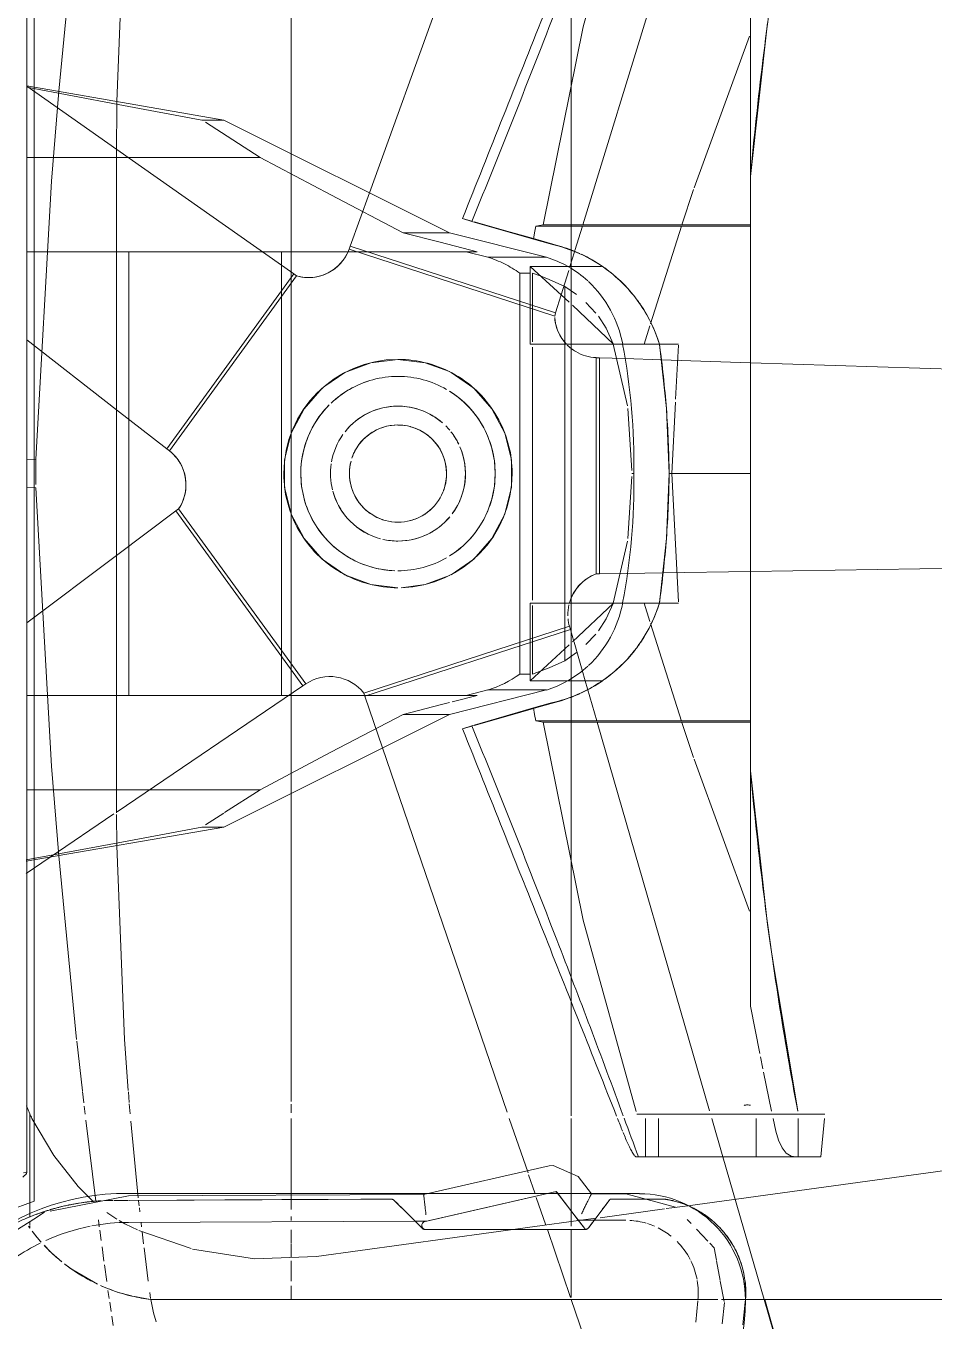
# Model space of a CAD drawing. Header units: inches. Extents: x 6664 to 8129, y 209 to 1287.
# Drawn here: x 7302.14 to 7312.65, y 577.68 to 592.67 of the extents above; entities that cross this region are included whole.
import ezdxf

# ---------------------------------------------------------------- set-up
doc = ezdxf.new("R2010")
doc.units = ezdxf.units.IN
doc.header["$MEASUREMENT"] = 0
doc.layers.add('I-FURN', color=30, linetype='Continuous', lineweight=9)

# ---------------------------------------------------------------- blocks, each defined once
blk = doc.blocks.new('Allsteel Seating Acuity Work-Conference Chair1 - Fully Adj_ Arms_ Mesh Back-V140-11th FLOOR POWER _ SIGNAL')
at = {"layer": 'I-FURN', "lineweight": 13}
for p, q in [((-8.872, 5.431), (-8.421, 4.213)), ((-8.769, 4.236), (-8.843, 4.178)), ((-8.735, 4.262), (-8.713, 4.277)), ((-8.713, 4.262), (-8.735, 4.262)), ((-8.657, 4.262), (-8.704, 4.262)), ((-7.411, 4.262), (-8.607, 4.262)), ((-8.421, 4.213), (8.421, 4.213)), ((-8.092, 4.295), (8.092, 4.295)), ((-7.411, 4.262), (-7.318, 4.299)), ((-4.628, 4.304), (-4.44, 4.028)), ((-4.44, 4.028), (-4.628, 4.304)), ((-4.488, 4.304), (-4.093, 2.015)), ((-4.473, 4.304), (-4.274, 3.239)), ((-3.659, 3.258), (-3.659, 4.296)), ((-2.568, 4.296), (-2.568, 3.258)), ((-2.568, 3.258), (-2.568, 4.296)), ((-1.727, 4.296), (-0.949, 3.258)), ((-0.949, 3.258), (-1.727, 4.296)), ((1.547, 4.296), (0.74, 3.258)), ((0.74, 3.258), (1.547, 4.296)), ((2.568, 3.258), (2.568, 4.296)), ((2.568, 4.296), (2.568, 3.258)), ((3.659, 3.258), (3.659, 4.296)), ((4.484, 4.296), (3.752, 3.256)), ((3.752, 3.256), (4.484, 4.296)), ((4.093, 2.015), (4.487, 4.296)), ((4.274, 3.239), (4.472, 4.296)), ((-8.936, 4.095), (-8.983, 4.05)), ((-8.843, 4.178), (-8.894, 4.134)), ((-8.992, 4.04), (-9.123, 3.893)), ((-4.44, 4.028), (-3.94, 3.29)), ((-3.94, 3.29), (-4.44, 4.028)), ((-9.219, 3.765), (-9.383, 3.478)), ((-9.153, 3.855), (-9.217, 3.768)), ((-9.443, 3.336), (-9.463, 3.281)), ((-9.405, 3.429), (-9.425, 3.382)), ((-8.63, 3.254), (-8.553, 3.369)), ((-9.474, 3.249), (-9.52, 3.086)), ((-8.723, 3.082), (-8.684, 3.161)), ((-8.684, 3.161), (-8.646, 3.229)), ((-8.335, -2.797), (-8.335, 3.257)), ((-4.274, 3.239), (-4.093, 2.27)), ((-3.914, 3.25), (-2.456, 1.1)), ((-2.456, 1.1), (-3.914, 3.25)), ((-3.659, 1.595), (-3.659, 3.258)), ((-2.568, 3.258), (-2.568, 3.117)), ((-2.568, -0.916), (-2.568, 3.258)), ((-0.949, 3.258), (-0.432, 2.57)), ((-0.432, 2.57), (-0.949, 3.258)), ((0.74, 3.258), (0.287, 2.675)), ((0.287, 2.675), (0.74, 3.258)), ((3.752, 3.256), (2.311, 1.205)), ((2.311, 1.205), (3.752, 3.256)), ((2.568, 3.117), (2.568, 3.258)), ((2.568, 3.258), (2.568, -0.916)), ((3.659, 1.595), (3.659, 3.258)), ((4.093, 2.27), (4.274, 3.239)), ((-9.524, 3.071), (-9.561, 2.863)), ((-8.754, 3.014), (-8.723, 3.082)), ((-2.568, 3.117), (-2.568, 1.348)), ((2.568, 3.117), (-2.568, 3.117)), ((2.568, 1.348), (2.568, 3.117)), ((-9.561, 2.863), (-9.561, 1.238)), ((-9.561, 0.945), (-9.561, 2.863)), ((-8.972, 2.396), (-8.761, 2.998)), ((-0.432, 2.57), (-2.456, 1.1)), ((-0.409, 2.539), (-0.432, 2.57)), ((0.287, 2.675), (0.264, 2.645)), ((0.264, 2.645), (2.289, 1.174)), ((0.264, 2.645), (2.289, 1.174)), ((2.289, 1.174), (0.264, 2.645)), ((0.264, 2.645), (2.289, 1.174)), ((2.311, 1.205), (0.287, 2.675)), ((-2.434, 1.068), (-0.409, 2.539)), ((-2.434, 1.068), (-0.409, 2.539)), ((-0.409, 2.539), (-2.434, 1.068)), ((-2.434, 1.068), (-0.409, 2.539)), ((-4.093, 2.27), (-4.093, 2.015)), ((4.093, 2.27), (4.093, 2.015)), ((-4.067, 2.23), (-3.929, 2.015)), ((3.659, 1.595), (4.067, 2.23)), ((-4.093, 2.015), (-2.787, -0.595)), ((-3.925, 2.009), (-3.659, 1.595)), ((2.787, -0.595), (4.093, 2.015)), ((-3.659, 1.595), (-3.226, 0.776)), ((-9.561, 1.238), (-9.561, -2.004)), ((-9.401, 1.238), (-9.561, 1.238)), ((-9.113, 1.238), (-9.348, 1.238)), ((-8.921, 1.238), (-9.074, 1.238)), ((-8.753, 1.238), (-8.913, 1.238)), ((-8.601, 1.238), (-8.645, 1.238)), ((-8.411, 1.238), (-8.518, 1.238)), ((-7.464, 1.238), (-8.401, 1.238)), ((-7.299, 1.238), (-7.4, 1.238)), ((7.386, 1.238), (-7.267, 1.238)), ((-2.568, -0.754), (-2.568, 1.348)), ((-2.568, 1.348), (2.568, 1.348)), ((2.289, 1.174), (2.311, 1.205)), ((2.568, 1.348), (2.568, -0.754)), ((-2.456, 1.1), (-2.434, 1.068)), ((-9.561, -3.471), (-9.561, 0.945)), ((-8.648, -2.09), (-9.063, 0.945)), ((-3.226, 0.776), (-2.787, -0.06)), ((-0.99, 0.877), (-1.171, 0.615)), ((2.597, 0.567), (1.824, -1.814)), ((2.597, 0.567), (1.824, -1.814)), ((1.824, -1.814), (2.597, 0.567)), ((2.597, 0.567), (1.824, -1.814)), ((1.86, -1.825), (2.633, 0.554)), ((2.633, 0.554), (2.597, 0.567)), ((3.25, 0.331), (2.633, 0.554)), ((2.633, 0.554), (3.25, 0.331)), ((-3.174, 0.179), (-2.578, 0.383)), ((-2.578, 0.383), (-3.174, 0.179)), ((-2.542, 0.395), (-2.578, 0.383)), ((-2.578, 0.383), (-1.805, -1.996)), ((-1.768, -1.985), (-2.542, 0.395)), ((-1.768, -1.985), (-2.542, 0.395)), ((-2.542, 0.395), (-1.768, -1.985)), ((-1.768, -1.985), (-2.542, 0.395)), ((7.432, -1.18), (3.25, 0.331)), ((3.25, 0.331), (7.432, -1.18)), ((-7.391, -1.263), (-3.174, 0.179)), ((-3.174, 0.179), (-7.391, -1.263)), ((-2.787, -0.06), (-2.787, -0.595)), ((2.678, -0.487), (2.787, -0.06)), ((2.787, -0.06), (2.787, -0.595)), ((-2.787, -0.595), (-2.505, -1.718)), ((2.505, -1.718), (2.787, -0.595)), ((2.568, -0.916), (2.678, -0.487)), ((-2.953, -0.747), (-2.922, -0.855)), ((-2.953, -0.747), (-2.92, -0.855)), ((-2.642, -0.626), (-2.568, -0.916)), ((2.953, -0.747), (2.92, -0.855)), ((2.922, -0.855), (2.953, -0.747)), ((-2.92, -0.855), (-2.712, -1.569)), ((-2.505, -1.04), (-2.568, -0.79)), ((-2.568, -0.79), (-2.568, -0.916)), ((2.568, -0.79), (2.505, -1.04)), ((2.568, -0.79), (2.568, -0.916)), ((2.712, -1.569), (2.92, -0.855)), ((2.796, -1.301), (2.915, -0.88)), ((-2.505, -1.04), (-2.505, -1.718)), ((2.505, -1.04), (2.505, -1.718)), ((-8.096, -1.505), (-7.464, -1.288)), ((-7.464, -1.288), (-8.096, -1.505)), ((2.72, -1.57), (2.796, -1.301)), ((2.32, -1.409), (-2.32, -1.409)), ((-8.7, -1.711), (-8.379, -1.601)), ((-8.379, -1.601), (-8.7, -1.711)), ((-8.327, -1.584), (-8.118, -1.512)), ((-8.118, -1.512), (-8.327, -1.584)), ((-2.863, -1.595), (-2.879, -1.68)), ((-2.863, -1.595), (-2.863, -4.08)), ((-2.72, -1.57), (-2.694, -1.661)), ((-2.658, -1.76), (-2.712, -1.569)), ((-2.398, -2.354), (-2.398, -1.529)), ((-2.398, -1.529), (-1.984, -1.982)), ((-1.498, -1.529), (-2.398, -1.529)), ((-2.32, -1.556), (-2.284, -1.656)), ((-2.32, -1.556), (-1.527, -1.556)), ((-1.498, -2.496), (-1.498, -1.529)), ((-1.498, -1.529), (-1.498, -3.026)), ((-1.464, -1.556), (1.464, -1.556)), ((1.498, -3.026), (1.498, -1.529)), ((1.498, -1.529), (1.498, -2.496)), ((2.398, -1.529), (1.498, -1.529)), ((1.527, -1.556), (2.32, -1.556)), ((1.984, -1.982), (2.398, -1.529)), ((2.284, -1.656), (2.32, -1.556)), ((2.398, -1.529), (2.398, -2.354)), ((2.712, -1.569), (2.658, -1.76)), ((2.694, -1.661), (2.72, -1.57)), ((2.879, -1.68), (2.863, -1.595)), ((2.863, -1.595), (2.863, -4.08)), ((-9.539, -1.998), (-8.752, -1.729)), ((-8.752, -1.729), (-9.539, -1.998)), ((-2.879, -1.68), (-2.879, -4.08)), ((-2.694, -1.661), (-2.638, -1.857)), ((-2.638, -1.857), (-2.658, -1.76)), ((2.638, -1.857), (2.694, -1.661)), ((2.638, -1.857), (2.658, -1.76)), ((2.879, -1.68), (2.879, -4.08)), ((-2.166, -1.931), (-2.072, -2.066)), ((-2.03, -1.931), (-2.166, -1.931)), ((2.03, -1.931), (-2.03, -1.931)), ((1.824, -1.814), (1.86, -1.825)), ((2.069, -1.889), (1.86, -1.825)), ((1.86, -1.825), (2.069, -1.889)), ((2.166, -1.931), (2.03, -1.931)), ((2.352, -1.976), (2.069, -1.889)), ((2.069, -1.889), (2.352, -1.976)), ((2.072, -2.066), (2.166, -1.931)), ((-10.377, -2.285), (-9.561, -2.005)), ((-9.561, -2.005), (-10.377, -2.285)), ((-9.561, -2.004), (-9.561, -3.471)), ((-8.752, -2.004), (-9.539, -2.004)), ((-8.134, -2.004), (-8.713, -2.004)), ((-7.464, -2.004), (-8.134, -2.004)), ((7.435, -2.004), (-7.435, -2.004)), ((-2.277, -2.132), (-1.952, -2.038)), ((-1.952, -2.038), (-2.277, -2.132)), ((-1.949, -2.02), (-1.498, -2.496)), ((-1.943, -2.036), (-1.805, -1.996)), ((-1.805, -1.996), (-1.943, -2.036)), ((-1.805, -1.996), (-1.768, -1.985)), ((1.498, -2.496), (1.949, -2.02)), ((2.566, -2.042), (2.398, -1.991)), ((2.398, -1.991), (2.566, -2.042)), ((2.863, -2.134), (2.581, -2.047)), ((2.581, -2.047), (2.863, -2.134)), ((-8.621, -2.288), (-8.644, -2.121)), ((-2.863, -2.302), (-2.492, -2.194)), ((-2.492, -2.194), (-2.863, -2.302)), ((-2.492, -2.194), (-2.398, -2.167)), ((-2.398, -2.167), (-2.492, -2.194)), ((-2.398, -2.167), (-2.277, -2.132)), ((-2.277, -2.132), (-2.398, -2.167)), ((-1.979, -2.174), (-1.858, -2.289)), ((1.858, -2.289), (1.979, -2.174)), ((7.346, -3.514), (2.879, -2.139)), ((2.879, -2.139), (7.346, -3.514)), ((-8.512, -3.084), (-8.614, -2.339)), ((-7.376, -3.607), (-2.879, -2.306)), ((-2.879, -2.306), (-7.376, -3.607)), ((1.341, -2.295), (-1.161, -2.295)), ((-1.161, -2.295), (-1.161, -2.333)), ((1.341, -2.295), (-1.161, -2.295)), ((-1.161, -2.295), (1.343, -2.295)), ((1.341, -2.295), (-1.161, -2.295)), ((-1.161, -2.333), (1.34, -2.333)), ((-1.156, -2.648), (-1.161, -2.333)), ((-1.161, -2.333), (-1.156, -2.648)), ((1.331, -2.624), (1.34, -2.333)), ((1.34, -2.333), (1.331, -2.624)), ((1.34, -2.333), (1.341, -2.295)), ((-1.498, -2.492), (-0.784, -2.656)), ((-1.498, -2.496), (-1.498, -2.851)), ((0.784, -2.656), (1.498, -2.492)), ((1.498, -2.496), (1.498, -2.851)), ((-1.15, -3.064), (-1.156, -2.648)), ((-1.156, -2.648), (-1.15, -3.064)), ((-0.753, -2.661), (-0.034, -2.705)), ((0.034, -2.705), (0.753, -2.661)), ((1.317, -3.046), (1.331, -2.624)), ((1.331, -2.624), (1.317, -3.046)), ((-7.91, -2.758), (-7.91, -2.923)), ((-7.909, -2.782), (-7.909, -2.763)), ((-7.909, -2.865), (-7.909, -2.782)), ((-7.909, -2.782), (-7.909, -3.802)), ((-7.417, -2.766), (-7.417, -3.802)), ((-7.417, -2.766), (-7.417, -2.865)), ((0, -2.705), (0, -2.73)), ((-7.91, -2.923), (-7.91, -4.589)), ((-7.909, -3.014), (-7.909, -2.865)), ((-7.909, -2.865), (-7.464, -2.865)), ((-7.417, -2.865), (-7.417, -3.014)), ((-1.734, -2.922), (-2.865, -3.28)), ((-1.498, -2.851), (-1.712, -2.916)), ((-1.498, -3.248), (-1.498, -2.851)), ((1.498, -2.851), (1.498, -3.248)), ((1.712, -2.916), (1.498, -2.851)), ((2.865, -3.28), (1.734, -2.922)), ((-8.501, -3.169), (-8.509, -3.104)), ((-7.464, -3.014), (-7.909, -3.014)), ((-7.909, -3.014), (-7.909, -4.146)), ((-7.417, -3.014), (-7.417, -4.146)), ((-1.498, -3.026), (-0.752, -3.107)), ((-1.498, -3.248), (-1.498, -3.026)), ((-1.134, -4.08), (-1.15, -3.064)), ((-1.15, -3.064), (-1.134, -4.08)), ((-0.751, -3.107), (0, -3.139)), ((0, -3.139), (0.751, -3.107)), ((0, -3.139), (0, -3.169)), ((0, -3.139), (0, -4.08)), ((0.752, -3.107), (1.498, -3.026)), ((1.283, -4.08), (1.317, -3.046)), ((1.317, -3.046), (1.283, -4.08)), ((1.498, -3.026), (1.498, -3.248)), ((-8.475, -3.356), (-8.501, -3.169)), ((-2.881, -3.286), (-3.287, -3.422)), ((0, -3.169), (-1.485, -3.247)), ((0.826, -3.213), (0, -3.169)), ((1.485, -3.247), (0.863, -3.214)), ((3.287, -3.422), (2.881, -3.286)), ((-7.767, -8.532), (-8.475, -3.356)), ((-3.307, -3.429), (-5.064, -4.069)), ((5.064, -4.069), (3.307, -3.429)), ((-9.561, -3.471), (-9.561, -3.702)), ((-9.561, -3.702), (-9.561, -3.471)), ((-9.561, -3.743), (-9.561, -4.021)), ((-9.561, -4.021), (-9.561, -3.743)), ((-7.909, -3.761), (-7.464, -3.633)), ((-7.464, -3.633), (-7.909, -3.761)), ((-9.561, -4.239), (-7.909, -3.761)), ((-7.909, -3.761), (-9.561, -4.239)), ((-7.909, -3.802), (-7.909, -3.794)), ((-7.909, -3.794), (-7.909, -3.828)), ((-7.909, -3.92), (-7.909, -3.802)), ((-7.909, -3.828), (-7.909, -3.868)), ((-7.909, -3.868), (-7.909, -3.92)), ((-7.909, -3.868), (-7.909, -4.11)), ((-7.417, -4.11), (-7.417, -3.794)), ((-7.417, -3.794), (-7.417, -3.912)), ((-7.417, -3.863), (-7.417, -3.912)), ((-9.561, -4.021), (-9.561, -9.277)), ((-9.561, -8.532), (-9.561, -4.021)), ((-9.561, -10.137), (-9.561, -4.022)), ((-7.909, -3.98), (-7.909, -3.92)), ((-7.909, -3.92), (-7.909, -3.98)), ((-7.909, -4.045), (-7.909, -3.98)), ((-7.909, -3.98), (-7.909, -4.11)), ((-7.909, -4.11), (-7.909, -4.045)), ((-7.909, -4.146), (-7.464, -4.146)), ((-7.909, -4.894), (-7.909, -4.146)), ((-7.909, -4.223), (-7.909, -4.171)), ((-7.909, -4.171), (-7.909, -4.223)), ((-7.909, -4.171), (-7.909, -4.223)), ((-7.417, -4.146), (-7.417, -4.942)), ((-7.417, -4.223), (-7.417, -4.171)), ((-7.417, -4.178), (-7.417, -4.227)), ((-7.417, -4.178), (-7.417, -4.227)), ((-6.751, -4.196), (-6.891, -4.224)), ((-6.164, -4.08), (-6.714, -4.188)), ((-5.63, -4.08), (-6.164, -4.08)), ((-3.441, -4.08), (-6.164, -4.08)), ((-5.092, -4.08), (-5.63, -4.08)), ((-5.218, -4.279), (-3.441, -4.08)), ((-5.092, -4.08), (-2.879, -4.08)), ((-3.441, -4.08), (-2.879, -4.08)), ((-2.879, -4.08), (-2.863, -4.08)), ((-2.863, -4.08), (0, -4.08)), ((-2.863, -4.08), (2.863, -4.08)), ((-1.002, -12.647), (-1.134, -4.08)), ((-1.134, -4.08), (-1.002, -12.647)), ((0, -4.08), (2.863, -4.08)), ((1.084, -10.2), (1.283, -4.08)), ((1.283, -4.08), (1.084, -10.2)), ((2.863, -4.08), (2.879, -4.08)), ((2.879, -4.08), (3.441, -4.08)), ((2.879, -4.08), (5.092, -4.08)), ((3.441, -4.08), (5.218, -4.279)), ((6.164, -4.08), (3.441, -4.08)), ((6.164, -4.08), (5.092, -4.08)), ((-11.838, -4.898), (-9.561, -4.245)), ((-11.835, -4.897), (-9.561, -4.239)), ((-9.561, -4.239), (-11.835, -4.897)), ((-7.909, -4.263), (-7.909, -4.223)), ((-7.909, -4.223), (-7.909, -4.296)), ((-7.909, -4.296), (-7.909, -4.263)), ((-7.909, -4.288), (-7.909, -4.608)), ((-7.465, -4.343), (-7.612, -4.374)), ((-7.417, -4.296), (-7.417, -4.223)), ((-7.417, -4.227), (-7.417, -4.265)), ((-7.417, -4.265), (-7.417, -4.296)), ((-7.417, -4.288), (-7.417, -4.634)), ((-6.928, -4.232), (-7.38, -4.325)), ((-7.379, -4.627), (-5.66, -4.341)), ((-5.66, -4.341), (-5.436, -4.309)), ((-5.436, -4.309), (-5.218, -4.279)), ((-7.909, -4.608), (-7.909, -4.634)), ((-7.909, -4.634), (-7.909, -4.894)), ((-7.464, -4.634), (-7.909, -4.634)), ((-7.417, -4.942), (-7.417, -4.634)), ((-7.464, -4.937), (-7.909, -4.894)), ((-7.909, -4.894), (-7.464, -4.937))]:
    blk.add_line(p, q, dxfattribs=at)
at = {"layer": 'I-FURN'}
for p, q in [((-8.63, 4.217), (-8.751, 4.406)), ((-8.55, 4.093), (-8.629, 4.215)), ((-0.162, 4.296), (-0.166, 4.194)), ((0.166, 4.194), (0.162, 4.296)), ((-0.125, 4.194), (0.166, 4.194)), ((-8.434, 3.494), (-8.537, 4.026)), ((-6.551, 3.72), (-4.426, 3.926)), ((4.426, 3.926), (6.551, 3.72)), ((-8.422, 3.497), (-7.485, 3.613)), ((-7.414, 3.622), (-7.324, 3.633)), ((-7.283, 3.637), (-7.154, 3.652)), ((-7.144, 3.653), (-6.571, 3.718)), ((-8.877, 3.437), (-8.76, 3.452)), ((-8.719, 3.458), (-8.64, 3.468)), ((-8.361, 3.121), (-8.434, 3.494)), ((-9.862, 3.298), (-9.754, 3.314)), ((-9.701, 3.321), (-9.592, 3.337)), ((-9.551, 3.343), (-9.455, 3.357)), ((-9.351, 3.371), (-9.161, 3.398)), ((-9.118, 3.404), (-8.952, 3.426)), ((-8.416, 3.398), (-8.413, 3.297)), ((-8.413, 3.285), (-8.413, 3.138)), ((-8.413, 3.128), (-8.413, 3.284)), ((-3.948, 3.257), (-4.309, 3.253)), ((-3.676, 3.258), (-3.927, 3.257)), ((3.676, 3.258), (-3.676, 3.258)), ((4.309, 3.253), (3.676, 3.258)), ((-8.668, 3.119), (-8.654, -0.196)), ((-8.654, -0.196), (-8.668, 3.119)), ((-8.418, 3.002), (-8.476, 2.996)), ((-8.413, 3.12), (-8.408, 2.003)), ((-7.498, 3.092), (-8.382, 3.006)), ((-8.346, -0.297), (-8.361, 3.121)), ((-7.294, 3.11), (-7.413, 3.1)), ((-7.157, 3.121), (-7.281, 3.111)), ((-9.479, 2.872), (-9.55, 2.863)), ((-8.962, 2.939), (-9.348, 2.89)), ((-8.777, 2.961), (-8.918, 2.944)), ((-8.673, 2.973), (-8.718, 2.968)), ((-8.498, 2.993), (-8.547, 2.988)), ((-8.417, 0.039), (-8.541, -0.085)), ((-8.734, -0.278), (-8.68, -0.224)), ((-8.654, -0.196), (-8.653, -0.333)), ((-8.653, -0.333), (-8.654, -0.196)), ((-8.346, -0.297), (-8.368, -0.3)), ((-8.015, -1.749), (-8.346, -0.297)), ((-8.752, -0.322), (-8.752, -2.158)), ((-8.752, -0.324), (-8.752, -2.158)), ((-8.752, -2.158), (-8.752, -0.324)), ((-8.752, -2.158), (-8.752, -0.324)), ((-8.311, -1.832), (-8.657, -0.313)), ((-8.653, -0.333), (-8.315, -1.817)), ((-8.653, -0.333), (-8.315, -1.817)), ((-8.315, -1.817), (-8.653, -0.333)), ((-8.752, -2.17), (-8.311, -1.832)), ((-8.324, -1.842), (-8.644, -2.087)), ((-8.324, -1.842), (-8.644, -2.087)), ((-8.644, -2.087), (-8.324, -1.842)), ((-8.644, -2.087), (-8.752, -2.17)), ((-8.644, -2.087), (-8.644, -2.27)), ((-8.644, -2.27), (-8.644, -2.087)), ((-8.336, -2.239), (-8.137, -2.086)), ((-8.672, -2.249), (-8.727, -2.208)), ((-8.358, -2.228), (-8.337, -2.239)), ((-8.336, -2.638), (-8.336, -2.239)), ((-8.644, -2.27), (-8.644, -2.638)), ((-8.644, -2.638), (-8.644, -2.27)), ((-8.541, -2.348), (-8.413, -2.444)), ((-8.471, -2.4), (-8.513, -2.369)), ((-8.398, -3.091), (-8.398, -2.46)), ((-8.434, -2.999), (-8.336, -2.638)), ((-8.492, -3.214), (-8.434, -2.999)), ((-9.577, -3.471), (-9.824, -3.446)), ((-9.824, -3.446), (-9.577, -3.471)), ((-8.682, -3.395), (-8.633, -3.348)), ((-8.884, -3.585), (-8.747, -3.456)), ((-9.585, -3.776), (-9.348, -3.731)), ((-9.341, -3.73), (-9.112, -3.687)), ((-9.841, -3.753), (-9.597, -3.778)), ((-9.854, -3.993), (-9.592, -4.02)), ((-9.592, -4.02), (-9.854, -3.993))]:
    blk.add_line(p, q, dxfattribs=at)
at = {"layer": 'I-FURN', "lineweight": 13, "flags": 128}
for points in [[(-8.429, 3.523), (-8.251, 3.704), (-7.894, 3.985), (-7.464, 4.237)], [(-9.063, 0.945), (-9.091, 1.662), (-8.977, 2.377)], [(2.787, -0.06), (3.226, 0.776), (3.659, 1.595)], [(-0.159, 1.313), (-0.469, 1.236), (-0.751, 1.088), (-0.99, 0.877)], [(0.469, 1.236), (0.159, 1.313), (-0.159, 1.313)], [(0.99, 0.877), (0.751, 1.088), (0.469, 1.236)], [(1.322, 0), (1.284, 0.316), (1.171, 0.615), (1.014, 0.848)], [(-1.171, 0.615), (-1.284, 0.316), (-1.322, 0)], [(-2.787, -0.06), (-2.678, -0.487), (-2.65, -0.595)], [(-1.322, -0.038), (-1.284, -0.316), (-1.181, -0.596)], [(1.181, -0.596), (1.284, -0.316), (1.322, 0)], [(-1.171, -0.615), (-0.99, -0.877), (-0.751, -1.088), (-0.469, -1.236), (-0.159, -1.313), (0.159, -1.313), (0.469, -1.236), (0.751, -1.088), (0.99, -0.877), (1.171, -0.615)], [(-2.915, -0.88), (-2.796, -1.301), (-2.72, -1.57)], [(-2.32, -1.409), (-2.32, -1.482), (-2.32, -1.529)], [(2.32, -1.529), (2.32, -1.482), (2.32, -1.409)], [(-2.712, -1.569), (-2.788, -1.581), (-2.863, -1.595)], [(2.863, -1.595), (2.788, -1.581), (2.712, -1.569)], [(-2.879, -1.68), (-5.171, -2.144), (-7.386, -2.756)], [(-2.284, -1.656), (-2.247, -1.751), (-2.166, -1.931)], [(2.166, -1.931), (2.247, -1.751), (2.284, -1.656)], [(7.417, -2.766), (5.171, -2.144), (2.879, -1.68)], [(-1.822, -2.319), (-1.683, -2.411), (-1.504, -2.49)], [(1.504, -2.49), (1.683, -2.411), (1.822, -2.319)], [(-7.612, -4.374), (-7.718, -4.404), (-7.805, -4.445), (-7.868, -4.495), (-7.903, -4.55), (-7.909, -4.608)]]:
    blk.add_lwpolyline(points, dxfattribs=at)
at = {"layer": 'I-FURN', "flags": 128}
for points in [[(-8.541, 4.09), (-8.486, 3.896), (-8.447, 3.699), (-8.429, 3.571)], [(-4.426, 3.926), (-3.387, 4.009), (-0.166, 4.194)], [(0.166, 4.194), (3.387, 4.009), (4.426, 3.926)], [(-8.429, 3.571), (-8.422, 3.498), (-8.418, 3.437)], [(-4.309, 3.253), (-6.551, 3.165), (-7.14, 3.122)], [(7.14, 3.122), (6.551, 3.165), (4.309, 3.253)], [(-8.408, 1.985), (-8.409, 2.361), (-8.413, 3.109)], [(-9.559, 2.862), (-9.717, 2.83), (-9.818, 2.798)], [(-8.408, 2.003), (-8.405, 1.346), (-8.402, 0.807), (-8.4, 0.385), (-8.399, 0.083)], [(-8.399, 0.083), (-8.401, 0.43), (-8.403, 0.926), (-8.406, 1.571), (-8.408, 1.985)], [(-8.522, -0.066), (-8.479, -0.023), (-8.443, 0.013), (-8.417, 0.039)], [(-8.408, 0.051), (-8.412, 0.045), (-8.417, 0.039)], [(-8.541, -0.085), (-8.588, -0.132), (-8.652, -0.196), (-8.734, -0.278)], [(-8.137, -2.086), (-8.008, -1.795), (-8.015, -1.749)], [(-8.727, -2.208), (-8.615, -2.292), (-8.541, -2.348)], [(-8.413, -2.444), (-8.437, -2.426), (-8.471, -2.4)], [(-8.413, -2.444), (-8.41, -2.446), (-8.408, -2.449)], [(-8.408, -3.137), (-8.43, -3.229), (-8.459, -3.319), (-8.497, -3.406), (-8.541, -3.49)], [(-9.106, -3.686), (-8.961, -3.659), (-8.909, -3.609)], [(-8.96, -3.893), (-8.924, -3.872), (-8.888, -3.85)]]:
    blk.add_lwpolyline(points, dxfattribs=at)
at = {"layer": 'I-FURN', "lineweight": 13}
for centre, radius, start, end in [((-11.049, 3.164), 2.715, 1.9696, 86.8437), ((-0.13, 2.954), 0.5, 235.985, 321.8921), ((-0.13, 2.954), 0.5, 293.2564, 321.8921), ((-0.13, 2.954), 0.5, 235.985, 250.3029), ((-0.13, 2.954), 0.5, 250.3029, 293.2564), ((0, 0), 1.322, 105, 120), ((0, 0), 1.322, 90, 105), ((0, 0), 1.322, 0, 90), ((-2.849, 0.789), 0.5, 307.985, 33.8921), ((-2.849, 0.789), 0.5, 307.985, 33.8921), ((0, 0), 1.322, 120, 150), ((0, 0), 1.125, 75, 135), ((0, 0), 1.125, 105, 135), ((0, 0), 1.125, 90, 105), ((0, 0), 1.125, 45, 90), ((0, 0), 1.125, 60, 75), ((2.769, 1.036), 0.5, 163.985, 249.8921), ((2.769, 1.036), 0.5, 163.985, 192.6207), ((0, 0), 1.125, 45, 60), ((2.769, 1.036), 0.5, 192.6207, 221.2564), ((0, 0), 1.125, 135, 178.0636), ((0, 0), 1.125, 135, 165), ((0, 0), 0.781, 105, 165), ((0, 0), 0.781, 105, 120), ((0, 0), 0.781, 81.6, 103.9395), ((0, 0), 0.781, 81.6, 103.9395), ((0, 0), 0.781, 54.6582, 79.9198), ((0, 0), 0.781, 54.6582, 79.9198), ((0, 0), 1.125, 30, 43.4326), ((0, 0), 1.125, 15, 43.4326), ((0, 0), 1.322, 150, 180), ((0, 0), 0.781, 120, 135), ((0, 0), 0.781, 360, 51.6), ((0, 0), 0.781, 45, 51.6), ((2.769, 1.036), 0.5, 221.2564, 249.8921), ((0, 0), 0.781, 135, 165), ((0, 0), 0.562, 75, 150), ((0, 0), 0.562, 120, 150), ((0, 0), 0.562, 105, 120), ((0, 0), 0.562, 90, 105), ((0, 0), 0.563, 75, 90), ((0, 0), 0.563, 60, 71.4118), ((0, 0), 0.563, 360, 71.4118), ((0, 0), 0.563, 45, 60), ((0, 0), 0.781, 15, 45), ((0, 0), 1.125, 15, 30), ((0, 0), 0.563, 30, 45), ((0, 0), 1.125, 165, 178.0636), ((0, 0), 0.781, 167.0323, 180), ((0, 0), 0.781, 167.0323, 180), ((0, 0), 0.563, 150.476, 180), ((0, 0), 0.562, 150.476, 165), ((0, 0), 0.563, 0, 30), ((0, 0), 0.781, 0, 15), ((0, 0), 1.125, 360, 15), ((0, 0), 1.125, 0, 15), ((0, 0), 1.125, 180, 210), ((0, 0), 1.125, 180, 195), ((0, 0), 0.781, 180, 230.109), ((0, 0), 0.781, 180, 210), ((0, 0), 0.562, 165, 180), ((0, 0), 0.563, 180, 195), ((0, 0), 0.563, 180, 240), ((0, 0), 0.562, 315, 360), ((0, 0), 0.563, 345, 360), ((0, 0), 0.781, 318.7909, 360), ((0, 0), 0.781, 330, 360), ((0, 0), 1.125, 330, 360), ((0, 0), 1.125, 345, 360), ((0, 0), 1.322, 181.6343, 270), ((0, 0), 0.563, 195, 210), ((0, 0), 0.562, 255, 345), ((0, 0), 1.322, 345, 360), ((0, 0), 1.125, 195, 210), ((0, 0), 0.563, 210, 240), ((0, 0), 1.125, 330, 345), ((0, 0), 0.781, 210, 225), ((0, 0), 0.562, 270, 315), ((0, 0), 0.781, 318.7909, 330), ((0, 0), 1.322, 330, 345), ((0, 0), 1.125, 212.0739, 327.9261), ((0, 0), 1.125, 212.0739, 225), ((0, 0), 0.781, 225, 230.109), ((0, 0), 0.563, 240, 255), ((0, 0), 0.562, 240, 255), ((0, 0), 0.563, 255, 270), ((0, 0), 0.781, 309.891, 315), ((0, 0), 0.781, 309.891, 315), ((0, 0), 1.125, 300, 327.9261), ((0, 0), 0.781, 233.4, 293.4), ((0, 0), 0.781, 233.4, 240), ((0, 0), 0.781, 240, 255), ((0, 0), 0.781, 285, 293.4), ((0, 0), 0.781, 295.7725, 308.4), ((0, 0), 0.781, 295.7725, 300), ((0, 0), 0.781, 300, 308.4), ((0, 0), 1.322, 315, 330), ((0, 0), 1.125, 225, 240), ((0, 0), 0.781, 255, 285), ((0, 0), 1.125, 240, 270), ((0, 0), 1.125, 270, 300), ((0, 0), 1.322, 300, 315), ((0, 0), 1.322, 285.0381, 300), ((0, 0), 1.322, 270, 285), ((-9.561, -1.386), 2.636, 180, 270), ((1.842, -2.313), 0.5, 94.1003, 133.6456), ((1.842, -2.313), 0.5, 120.7012, 133.6456), ((1.842, -2.313), 0.5, 106.4025, 120.7012), ((1.842, -2.313), 0.5, 94.1003, 106.4025), ((-1.632, -2.468), 0.502, 95.4699, 105.6955), ((-1.632, -2.468), 0.502, 95.4699, 105.6955), ((-1.632, -2.468), 0.502, 77.1909, 91.4432), ((-1.632, -2.468), 0.502, 77.1909, 91.4432), ((-1.632, -2.468), 0.502, 20.1816, 74.3656), ((-1.632, -2.468), 0.502, 62.9385, 74.3656), ((-1.632, -2.468), 0.502, 48.6862, 62.9385), ((-1.632, -2.468), 0.502, 34.4339, 48.6862), ((1.842, -2.313), 0.5, 149.2988, 177.8963), ((1.842, -2.313), 0.5, 135, 163.5975), ((1.842, -2.313), 0.5, 135, 149.2988), ((-1.632, -2.468), 0.502, 20.1816, 34.4339), ((1.842, -2.313), 0.5, 163.5975, 177.8963), ((-0.997, -1.397), 1.705, 215.721, 232.0168), ((0.997, -1.397), 1.705, 307.9773, 324.272), ((-9.561, -2.797), 1.225, 270, 0), ((-0.997, -1.397), 1.705, 233.8251, 235.99), ((-0.997, -1.397), 1.705, 235.99, 252.9198), ((0.997, -1.397), 1.705, 287.0802, 304.0092), ((0.997, -1.397), 1.705, 304.0092, 306.1749)]:
    blk.add_arc(centre, radius, start, end, dxfattribs=at)
at = {"layer": 'I-FURN'}
for centre, radius, start, end in [((-11.006, 3.109), 2.338, 26.1899, 34.5157), ((-11.006, 3.109), 2.338, 26.1899, 34.5157), ((-11.006, 3.109), 2.338, 11.2483, 24.3917), ((-11.006, 3.109), 2.338, 11.2483, 24.3917), ((-11.006, 3.109), 2.338, 0.2546, 10.7456), ((-11.006, 3.109), 2.338, 0.2546, 10.7456), ((-8.704, -0.324), 0.048, 124.2784, 152.1392), ((-8.704, -0.324), 0.048, 124.2784, 152.1392), ((-8.704, -0.324), 0.048, 110.348, 124.2784), ((-8.704, -0.324), 0.048, 110.348, 124.2784), ((-8.704, -0.324), 0.048, 96.4176, 110.348), ((-8.704, -0.324), 0.048, 96.4176, 110.348), ((-8.704, -0.324), 0.048, 12.8351, 96.4176), ((-8.704, -0.324), 0.048, 12.8351, 96.4176), ((-8.704, -0.324), 0.048, 166.0696, 180), ((-8.704, -0.324), 0.048, 166.0696, 180), ((-8.704, -0.324), 0.048, 152.1392, 166.0696), ((-8.704, -0.324), 0.048, 152.1392, 166.0696), ((-8.339, -1.822), 0.0246, 307.4439, 12.8351), ((-8.339, -1.822), 0.0246, 307.4439, 340.1395), ((-8.339, -1.822), 0.0246, 340.1395, 12.8351), ((-9.482, -2.638), 0.838, 343.7447, 356.8999), ((-9.482, -2.638), 0.838, 343.7447, 356.8999), ((-9.482, -2.638), 0.838, 336.6236, 342.6448), ((-9.482, -2.638), 0.838, 336.6236, 342.6448), ((-9.482, -2.638), 0.838, 321.2963, 333.4973), ((-9.482, -2.638), 0.838, 321.2963, 333.4973), ((-9.482, -2.638), 0.838, 297.4034, 315.0931), ((-9.482, -2.638), 0.838, 297.4034, 315.0931), ((-9.482, -2.638), 0.838, 280.6404, 296.1602), ((-9.482, -2.638), 0.838, 280.6404, 296.1602), ((-9.482, -2.638), 0.838, 264.2403, 279.5734), ((-9.482, -2.638), 0.838, 264.2403, 279.5734), ((-9.482, -2.932), 1.094, 264.2403, 270.6342), ((-9.482, -2.932), 1.094, 271.5102, 277.0337)]:
    blk.add_arc(centre, radius, start, end, dxfattribs=at)
at = {"layer": 'I-FURN', "lineweight": 13}
for centre, major_axis, start_param, end_param in [((-1.243, -0.682), (1.316, 0), 3.428696, 3.753791), ((1.243, -0.682), (1.316, 0), 5.833534, 5.996082), ((1.243, -0.682), (1.316, 0), 5.670987, 5.833534), ((-1.243, -1.36), (1.316, 0), 3.428696, 3.639303), ((1.243, -1.36), (1.316, 0), 5.785475, 5.996082), ((-1.243, -1.36), (1.316, 0), 3.646478, 3.864261), ((1.243, -1.36), (1.316, 0), 5.560517, 5.7783), ((-1.243, -1.36), (1.316, 0), 3.872672, 4.517608), ((1.243, -1.36), (1.316, 0), 4.90717, 5.552106), ((-0.115, 4.138), (7.145, 0), 4.517608, 4.728485), ((0.115, 4.138), (7.145, 0), 4.696292, 4.90717)]:
    blk.add_ellipse(centre, major_axis=major_axis, ratio=0.961262, start_param=start_param, end_param=end_param, dxfattribs=at)
at = {"layer": 'I-FURN'}
for points, knots in [([(-9.348, 5.279), (-9.264, 5.209), (-9.147, 5.098), (-9.009, 4.941), (-8.883, 4.779), (-8.776, 4.613), (-8.686, 4.445), (-8.609, 4.28), (-8.566, 4.164), (-8.541, 4.09)], [0, 0, 0, 0, 0.2, 0.3, 0.4, 0.6, 0.7, 0.8, 1, 1, 1, 1]), ([(-8.604, 4.261), (-8.609, 4.273), (-8.616, 4.292), (-8.624, 4.31), (-8.627, 4.317)], [0.61903453, 0.61903453, 0.61903453, 0.61903453, 0.64285714, 0.6559137, 0.6559137, 0.6559137, 0.6559137]), ([(-8.557, 4.136), (-8.563, 4.154), (-8.576, 4.189), (-8.592, 4.231), (-8.601, 4.255), (-8.604, 4.261)], [0.53635575, 0.53635575, 0.53635575, 0.53635575, 0.57142857, 0.60714286, 0.61903453, 0.61903453, 0.61903453, 0.61903453]), ([(-8.539, 4.083), (-8.545, 4.1), (-8.551, 4.118), (-8.557, 4.136), (-8.557, 4.136)], [0.50142292, 0.50142292, 0.50142292, 0.50142292, 0.53571429, 0.53635575, 0.53635575, 0.53635575, 0.53635575]), ([(-8.52, 4.022), (-8.521, 4.024), (-8.526, 4.041), (-8.531, 4.058), (-8.536, 4.074)], [0.46163229, 0.46163229, 0.46163229, 0.46163229, 0.46428571, 0.49588064, 0.49588064, 0.49588064, 0.49588064]), ([(-8.467, 3.81), (-8.471, 3.827), (-8.478, 3.863), (-8.488, 3.905), (-8.495, 3.93), (-8.497, 3.937)], [0.32380827, 0.32380827, 0.32380827, 0.32380827, 0.35714286, 0.39285714, 0.40625369, 0.40625369, 0.40625369, 0.40625369]), ([(-8.456, 3.751), (-8.457, 3.76), (-8.461, 3.779), (-8.465, 3.798), (-8.467, 3.809), (-8.467, 3.81)], [0.28571429, 0.28571429, 0.28571429, 0.28571429, 0.30357143, 0.32142857, 0.32380827, 0.32380827, 0.32380827, 0.32380827]), ([(-8.445, 3.69), (-8.445, 3.692), (-8.447, 3.703), (-8.45, 3.72), (-8.453, 3.736), (-8.454, 3.742)], [0.24642653, 0.24642653, 0.24642653, 0.24642653, 0.25, 0.26785714, 0.27984746, 0.27984746, 0.27984746, 0.27984746]), ([(-8.418, 3.439), (-8.419, 3.449), (-8.42, 3.479), (-8.424, 3.527), (-8.43, 3.584), (-8.436, 3.628), (-8.44, 3.653), (-8.441, 3.659)], [0.0877359, 0.0877359, 0.0877359, 0.0877359, 0.1071429, 0.1428571, 0.1785714, 0.2142857, 0.2270027, 0.2270027, 0.2270027, 0.2270027]), ([(-8.41, 0.047), (-8.409, 0.049), (-8.408, 0.051), (-8.406, 0.055), (-8.405, 0.056), (-8.405, 0.057)], [0.25, 0.25, 0.25, 0.25, 0.375, 0.46875, 0.5, 0.5, 0.5, 0.5]), ([(-8.399, 0.083), (-8.399, 0.08), (-8.399, 0.076), (-8.4, 0.071), (-8.401, 0.066), (-8.403, 0.062), (-8.404, 0.059), (-8.406, 0.055), (-8.407, 0.053), (-8.408, 0.051)], [0, 0, 0, 0, 0.166667, 0.291667, 0.416667, 0.583333, 0.708333, 0.833333, 1, 1, 1, 1]), ([(-8.405, 0.057), (-8.404, 0.058), (-8.403, 0.06), (-8.402, 0.064), (-8.401, 0.069), (-8.399, 0.075), (-8.399, 0.08), (-8.399, 0.083)], [0.5, 0.5, 0.5, 0.5, 0.5625, 0.6875, 0.78125, 0.875, 1, 1, 1, 1]), ([(-8.394, -0.303), (-8.39, -0.302), (-8.382, -0.302), (-8.37, -0.3), (-8.36, -0.299), (-8.35, -0.298), (-8.346, -0.297), (-8.346, -0.297)], [0, 0, 0, 0, 0.1428571, 0.2857143, 0.4285714, 0.5714286, 0.8571429, 0.8571429, 0.8571429, 0.8571429]), ([(-8.442, -0.308), (-8.455, -0.31), (-8.497, -0.315), (-8.546, -0.32), (-8.579, -0.324)], [0.5, 0.5, 0.5, 0.5, 0.6666667, 1, 1, 1, 1]), ([(-8.368, -0.3), (-8.374, -0.301), (-8.395, -0.303), (-8.43, -0.307), (-8.442, -0.308)], [0, 0, 0, 0, 0.3333333, 0.5, 0.5, 0.5, 0.5]), ([(-8.727, -2.208), (-8.731, -2.205), (-8.736, -2.2), (-8.742, -2.192), (-8.747, -2.184), (-8.749, -2.177), (-8.751, -2.172)], [0, 0, 0, 0, 0.25, 0.375, 0.5, 0.75, 0.75, 0.75, 0.75]), ([(-8.336, -2.239), (-8.336, -2.239), (-8.337, -2.238), (-8.342, -2.236), (-8.35, -2.232), (-8.356, -2.229), (-8.363, -2.226), (-8.373, -2.221), (-8.381, -2.217), (-8.385, -2.215)], [-0.8571429, -0.8571429, -0.8571429, -0.8571429, -0.7857143, -0.5714286, -0.4285714, -0.3571429, -0.2857143, -0.1428571, 0, 0, 0, 0]), ([(-8.408, -2.449), (-8.406, -2.45), (-8.403, -2.454), (-8.4, -2.458), (-8.398, -2.46), (-8.398, -2.46), (-8.399, -2.458), (-8.401, -2.456), (-8.403, -2.454), (-8.405, -2.452), (-8.408, -2.448), (-8.411, -2.446), (-8.413, -2.444)], [0, 0, 0, 0, 0.125, 0.25, 0.375, 0.5, 0.625, 0.6875, 0.75, 0.8125, 0.875, 1, 1, 1, 1]), ([(-8.42, -3.193), (-8.419, -3.191), (-8.418, -3.186), (-8.416, -3.176), (-8.413, -3.164), (-8.41, -3.148), (-8.407, -3.132), (-8.404, -3.118), (-8.402, -3.106), (-8.401, -3.098), (-8.4, -3.092), (-8.4, -3.09), (-8.399, -3.088), (-8.4, -3.09), (-8.401, -3.097), (-8.403, -3.111), (-8.406, -3.127), (-8.408, -3.137)], [0.7777778, 0.7777778, 0.7777778, 0.7777778, 0.7847222, 0.7916667, 0.8055556, 0.8194444, 0.8333333, 0.8472222, 0.8611111, 0.875, 0.8854167, 0.8958333, 0.9097222, 0.9305556, 0.9444444, 0.9722222, 1, 1, 1, 1]), ([(-8.453, -3.302), (-8.449, -3.293), (-8.443, -3.274), (-8.436, -3.251), (-8.431, -3.236), (-8.43, -3.23), (-8.429, -3.229)], [0.66666667, 0.66666667, 0.66666667, 0.66666667, 0.69444444, 0.72222222, 0.73611111, 0.74046329, 0.74046329, 0.74046329, 0.74046329]), ([(-8.542, -3.49), (-8.537, -3.482), (-8.521, -3.455), (-8.507, -3.429), (-8.499, -3.411)], [0.47273754, 0.47273754, 0.47273754, 0.47273754, 0.5, 0.55555556, 0.55555556, 0.55555556, 0.55555556]), ([(-8.497, -3.406), (-8.489, -3.39), (-8.477, -3.364), (-8.465, -3.335), (-8.46, -3.323), (-8.459, -3.319)], [0.55981424, 0.55981424, 0.55981424, 0.55981424, 0.61111111, 0.63888889, 0.64873682, 0.64873682, 0.64873682, 0.64873682]), ([(-8.541, -3.49), (-8.563, -3.527), (-8.617, -3.607), (-8.719, -3.72), (-8.821, -3.805), (-8.908, -3.864), (-9.004, -3.918), (-9.111, -3.963), (-9.225, -3.997), (-9.307, -4.012), (-9.348, -4.017)], [0, 0, 0, 0, 0.2, 0.4, 0.5, 0.6, 0.7, 0.8, 0.9, 1, 1, 1, 1]), ([(-8.624, -3.61), (-8.62, -3.605), (-8.609, -3.591), (-8.595, -3.571), (-8.584, -3.557), (-8.58, -3.55)], [0.34344844, 0.34344844, 0.34344844, 0.34344844, 0.36111111, 0.38888889, 0.40872224, 0.40872224, 0.40872224, 0.40872224]), ([(-8.888, -3.85), (-8.876, -3.842), (-8.857, -3.829), (-8.829, -3.809), (-8.808, -3.793), (-8.786, -3.775), (-8.762, -3.756), (-8.743, -3.738), (-8.728, -3.724), (-8.72, -3.717), (-8.717, -3.713)], [0, 0, 0, 0, 0.0555556, 0.0833333, 0.1111111, 0.1388889, 0.1666667, 0.1944444, 0.2083333, 0.2222222, 0.2222222, 0.2222222, 0.2222222]), ([(-8.681, -3.677), (-8.678, -3.674), (-8.668, -3.663), (-8.651, -3.643), (-8.638, -3.627), (-8.631, -3.619)], [0.26661723, 0.26661723, 0.26661723, 0.26661723, 0.27777778, 0.30555556, 0.33333333, 0.33333333, 0.33333333, 0.33333333])]:
    blk.add_open_spline(points, degree=3, knots=knots, dxfattribs=at)
at = {"layer": 'I-FURN', "lineweight": 13}
for points in [[(-8.897, 4.131), (-8.856, 4.167), (-8.814, 4.201), (-8.77, 4.235)], [(-8.096, 4.333), (-8.087, 4.306), (-8.085, 4.281), (-8.118, 4.314), (-8.143, 4.344)], [(-7.464, 4.237), (-7.456, 4.242), (-7.438, 4.25), (-7.42, 4.258), (-7.411, 4.262)], [(-9.521, 3.082), (-9.491, 3.209), (-9.449, 3.331), (-9.398, 3.445)], [(-9.561, 2.863), (-9.556, 2.9), (-9.545, 2.974), (-9.53, 3.046), (-9.521, 3.082)], [(-2.638, -1.857), (-2.614, -1.942), (-2.584, -2.024), (-2.549, -2.103)], [(2.548, -2.104), (2.584, -2.025), (2.614, -1.942), (2.638, -1.857)], [(-2.539, -2.123), (-2.499, -2.208), (-2.452, -2.29), (-2.398, -2.368)], [(2.398, -2.368), (2.452, -2.29), (2.499, -2.209), (2.539, -2.124)], [(-7.612, -2.6), (-7.564, -2.58), (-7.515, -2.561), (-7.466, -2.542)], [(-7.909, -2.782), (-7.76, -2.727), (-7.611, -2.673), (-7.462, -2.618)], [(0, -3.139), (-0.252, -3.136), (-0.753, -3.115), (-1.251, -3.061), (-1.498, -3.026)], [(1.498, -3.026), (1.251, -3.061), (0.753, -3.115), (0.252, -3.136), (0, -3.139)], [(3.441, -4.08), (3.892, -4.121), (4.79, -4.217), (6.117, -4.402), (6.987, -4.552), (7.417, -4.634)]]:
    blk.add_open_spline(points, degree=3, dxfattribs=at)
for points, knots in [([(-9.119, 3.899), (-9.116, 3.901), (-9.077, 3.95), (-9.018, 4.018), (-8.954, 4.075), (-8.933, 4.093)], [0.6174066, 0.6174066, 0.6174066, 0.6174066, 0.625, 0.75, 0.8104981, 0.8104981, 0.8104981, 0.8104981]), ([(-9.353, 3.538), (-9.341, 3.563), (-9.299, 3.641), (-9.237, 3.741), (-9.179, 3.821), (-9.155, 3.852), (-9.149, 3.86)], [0.3195551, 0.3195551, 0.3195551, 0.3195551, 0.375, 0.5, 0.5625, 0.5824475, 0.5824475, 0.5824475, 0.5824475]), ([(-7.439, -2.531), (-6.734, -2.251), (-5.252, -1.663), (-3.743, -1.062), (-2.953, -0.747)], [0.0379108, 0.0379108, 0.0379108, 0.0379108, 0.5, 1, 1, 1, 1]), ([(2.953, -0.747), (3.743, -1.062), (5.252, -1.663), (6.734, -2.251), (7.439, -2.531)], [0, 0, 0, 0, 0.5, 0.9620892, 0.9620892, 0.9620892, 0.9620892]), ([(-7.435, -2.608), (-6.752, -2.356), (-5.237, -1.783), (-3.74, -1.189), (-2.92, -0.855)], [-0.9062013, -0.9062013, -0.9062013, -0.9062013, -0.5, 0, 0, 0, 0]), ([(2.92, -0.855), (3.74, -1.189), (5.237, -1.783), (6.752, -2.356), (7.435, -2.608)], [-1, -1, -1, -1, -0.5, -0.0937987, -0.0937987, -0.0937987, -0.0937987]), ([(-1.498, -3.026), (-1.614, -2.99), (-1.834, -2.897), (-2.179, -2.652), (-2.43, -2.348), (-2.587, -2.022), (-2.639, -1.85), (-2.658, -1.76)], [0, 0, 0, 0, 0.2, 0.4, 0.7, 0.85, 1, 1, 1, 1]), ([(2.658, -1.76), (2.632, -1.88), (2.558, -2.108), (2.343, -2.474), (2.061, -2.749), (1.752, -2.933), (1.585, -2.999), (1.498, -3.026)], [0, 0, 0, 0, 0.2, 0.4, 0.7, 0.85, 1, 1, 1, 1]), ([(-7.909, -2.763), (-7.912, -2.758), (-7.908, -2.747), (-7.874, -2.721), (-7.83, -2.697), (-7.793, -2.678), (-7.735, -2.65), (-7.677, -2.626), (-7.627, -2.606)], [0, 0, 0, 0, 0.2, 0.4, 0.55, 0.625, 0.7, 0.9726423, 0.9726423, 0.9726423, 0.9726423]), ([(-7.314, -4.008), (-7.313, -4.011), (-7.311, -4.017), (-7.309, -4.029), (-7.308, -4.045), (-7.309, -4.061), (-7.311, -4.073), (-7.313, -4.078), (-7.313, -4.081)], [0.4, 0.4, 0.4, 0.4, 0.425, 0.45, 0.5, 0.55, 0.575, 0.6, 0.6, 0.6, 0.6]), ([(-7.379, -4.627), (-6.961, -4.548), (-6.104, -4.401), (-4.79, -4.217), (-3.892, -4.121), (-3.441, -4.08)], [0.0098493, 0.0098493, 0.0098493, 0.0098493, 0.3333333, 0.6666667, 1, 1, 1, 1])]:
    blk.add_open_spline(points, degree=3, knots=knots, dxfattribs=at)
at = {"layer": 'I-FURN'}
for points in [[(-8.506, 3.972), (-8.51, 3.988), (-8.515, 4.005), (-8.52, 4.022)], [(-8.413, 3.297), (-8.414, 3.33), (-8.414, 3.364), (-8.416, 3.397)], [(-8.417, 0.039), (-8.415, 0.041), (-8.412, 0.044), (-8.41, 0.047)], [(-8.734, -0.278), (-8.736, -0.28), (-8.739, -0.283), (-8.743, -0.289), (-8.747, -0.297), (-8.75, -0.304), (-8.752, -0.313), (-8.752, -0.319), (-8.752, -0.322)], [(-8.751, -0.31), (-8.75, -0.306), (-8.748, -0.298), (-8.742, -0.287), (-8.737, -0.281), (-8.734, -0.278)], [(-8.346, -0.297), (-8.346, -0.297), (-8.346, -0.297), (-8.346, -0.297)], [(-8.752, -0.322), (-8.752, -0.318), (-8.752, -0.314), (-8.751, -0.31)], [(-8.752, -2.158), (-8.752, -2.161), (-8.752, -2.166), (-8.75, -2.174), (-8.748, -2.181), (-8.745, -2.188), (-8.741, -2.194), (-8.737, -2.199), (-8.732, -2.204), (-8.729, -2.207), (-8.727, -2.208)], [(-8.751, -2.172), (-8.752, -2.168), (-8.752, -2.163), (-8.752, -2.158)], [(-8.57, -2.124), (-8.553, -2.132), (-8.52, -2.148), (-8.474, -2.171), (-8.446, -2.185), (-8.433, -2.191)], [(-8.433, -2.191), (-8.42, -2.198), (-8.409, -2.203), (-8.399, -2.208)], [(-8.399, -2.208), (-8.389, -2.213), (-8.379, -2.218), (-8.373, -2.221)], [(-8.373, -2.221), (-8.367, -2.224), (-8.362, -2.227), (-8.358, -2.228)], [(-8.337, -2.239), (-8.337, -2.239), (-8.336, -2.239), (-8.336, -2.239)], [(-8.717, -3.713), (-8.713, -3.71), (-8.71, -3.706), (-8.706, -3.703)], [(-9.315, -4.012), (-9.278, -4.007), (-9.208, -3.992), (-9.109, -3.961), (-9.024, -3.926), (-8.979, -3.903), (-8.96, -3.893)], [(-9.348, -4.017), (-9.389, -4.022), (-9.47, -4.027), (-9.551, -4.024), (-9.592, -4.02)]]:
    blk.add_open_spline(points, degree=3, dxfattribs=at)

msp = doc.modelspace()

# ---------------------------------------------------------------- block references
at = {"layer": 'I-FURN', "rotation": 90.00000000000021}
msp.add_blockref('Allsteel Seating Acuity Work-Conference Chair1 - Fully Adj_ Arms_ Mesh Back-V140-11th FLOOR POWER _ SIGNAL', (7306.448, 587.489), dxfattribs=at)

doc.saveas('drawing.dxf')
